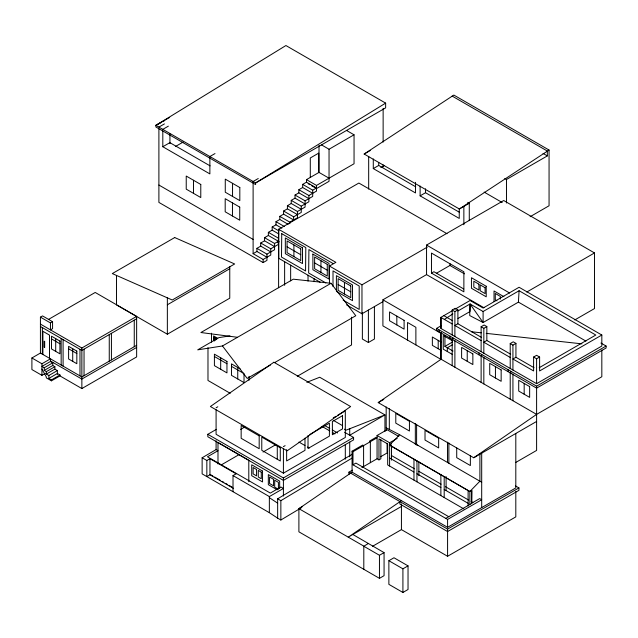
<?xml version="1.0" encoding="UTF-8"?>
<svg xmlns="http://www.w3.org/2000/svg" width="638" height="638" viewBox="0 0 638 638"><rect width="100%" height="100%" fill="white"/><g stroke="black" fill="none" stroke-linecap="round" stroke-linejoin="round"><path stroke-width="0.96" d="M416.598 444.566L416.614 424.286M519.085 290.737L483.102 311.511L470.062 303.983L469.72 315.563L483.102 322.517L518.415 302.125L519.085 290.737L595.812 335.03L539.182 367.727M391.493 443.952L389.587 445.053L399.667 434.765L481.69 482.24M469.855 504.491L469.855 491.515L479.896 481.204L479.896 454.065M444.375 319.431L452.86 313.912M536.606 421.455L473.739 457.757L378.222 402.61L441.097 359.242L441.097 332.494M473.739 457.757L536.606 414.389L601.825 376.739L601.825 349.991M363.596 466.553L363.596 445.587L362.687 445.061L352.064 451.194L352.064 472.16L298.895 508.653L298.895 531.821L379.458 578.339L384.068 575.675L384.068 552.62L352.87 534.492M401.43 500.663L348.252 537.156L401.43 506.452M469.281 220.636L469.281 203.259L459.344 208.993L364.154 154.037L453.849 95.07L549.063 150.042L549.063 205.763L530.138 216.697M459.344 208.993L549.063 150.042M161.103 122.488L155.887 125.359L285.912 45.537L385.639 103.117L385.639 107.87L255.615 182.939L155.887 125.359L155.887 126.986L255.615 184.557L255.615 182.939L385.639 103.117M301.208 507.848L280.856 520.018L277.65 518.16L277.65 498.812L352.272 454.184M280.856 520.018L280.856 500.67L352.096 458.068M216.091 440.699L216.091 449.599L202.134 457.765L202.134 473.875L269.356 512.681L277.65 518.16M155.887 125.359L169.668 117.408M158.894 127.098L164.437 123.9M162.81 129.355L168.352 126.157M162.81 130.981L162.81 146.732L169.875 142.657L210.093 165.872M175.386 146.541L183.05 142.122M215.006 153.567L209.87 156.525L209.87 173.903L162.81 146.732M258.238 178.528L253.111 181.487L253.111 253.669L263.143 259.459L270.767 255.056L270.767 248.796L260.735 243.006L260.735 246.132L270.767 251.93M321.52 144.89L329.041 149.236L354.05 134.793L354.05 163.759L316.512 185.427L306.479 179.637L306.479 182.189L316.512 187.979L312.7 190.18L302.667 184.39L302.667 187.516L312.7 193.306M40.425 317.134L42.539 315.914L52.571 321.712L52.571 328.658L50.458 329.878L50.458 322.924L40.425 317.134L40.425 353.045L81.863 376.97L136.644 345.341M48.48 319.431L95.206 292.459L136.644 316.384L136.644 356.929L81.863 388.558L59.956 375.91L51.431 380.83L46.247 377.84L46.351 376.962L41.933 369.083M50.458 322.924L52.571 321.712M306.479 179.637L319.008 172.404L329.041 178.193M302.667 184.39L306.479 182.189M308.888 198.633L298.855 192.843L298.855 189.717L302.667 187.516M364.154 154.037L370.223 150.536M305.076 203.969L295.043 198.171L295.043 195.045L298.855 192.843M301.264 209.296L291.231 203.498L291.231 200.372L295.043 198.171M316.512 188.561L329.041 181.328L329.041 149.236M297.452 214.623L287.419 208.833L287.419 205.699L291.231 203.498M298.855 189.717L308.888 195.507L316.512 191.105L316.512 185.427M283.607 211.034L293.639 216.824L293.639 219.951L283.607 214.161L283.607 211.034L287.419 208.833M45.346 373.382L41.933 375.351L31.9 369.554L31.9 357.974L40.425 353.045M295.043 195.045L305.076 200.834L312.7 196.432L312.7 190.18M288.153 224.313L279.795 219.488L279.795 216.362L283.607 214.161M291.231 200.372L301.264 206.17L308.888 201.767L308.888 195.507M281.837 228.197L275.983 224.815L275.983 221.689L279.795 219.488M287.419 205.699L297.452 211.497L305.076 207.095L305.076 200.834M373.286 158.926L373.286 168.576L378.709 165.449L415.745 186.838M278.862 234.01L272.171 230.151L272.171 227.016L275.983 224.815M293.639 216.824L301.264 212.422L301.264 206.17M274.579 246.595L264.547 240.805L264.547 237.679L274.579 243.469L278.391 241.268L268.359 235.478L268.359 232.352L272.171 230.151M380.846 167.571L384.228 165.625M31.9 357.974L41.933 363.764L50.458 358.843L50.458 361.499L41.933 366.419L44.237 367.751L52.771 362.831L52.771 365.494L44.237 370.415L44.237 367.751M279.795 216.362L289.827 222.152L297.452 217.749L297.452 211.497M264.547 237.679L268.359 235.478M260.735 243.006L264.547 240.805M40.425 324.088L81.863 348.005L136.644 316.384M266.955 257.258L256.923 251.468L256.923 248.334L260.735 246.132M136.644 318.777L81.863 350.406L40.425 326.481M46.351 371.635L54.876 366.706L54.876 369.139L46.351 374.067L46.351 371.635L44.237 370.415M253.111 253.669L256.923 251.468M167.355 304.789L229.76 268.765M277.53 242.695L279.245 241.706M46.351 374.067L48.855 375.511L57.38 370.59L57.38 374.418M270.767 248.796L278.391 244.394L278.391 238.141L268.359 232.352M48.855 375.511L48.855 378.406L57.38 373.485L59.956 374.969L59.956 375.91M256.923 248.334L266.955 254.131L274.579 249.729L274.579 243.469M48.855 378.406L51.431 379.897L59.956 374.969M158.894 128.716L158.894 202.406L263.143 262.585L266.955 260.384L266.955 254.131M136.644 347.439L81.863 379.068L50.458 361.028M116.483 275.425L116.483 304.852L167.355 334.216L229.76 298.185L229.76 266.78M420.115 186.033L420.115 195.842L425.53 192.716L459.559 212.366M329.463 283.431L329.463 266.054L335.883 262.346L278.607 229.281L278.694 258.294L278.694 229.329M504.762 178.504L506.476 179.493L547.34 155.903L547.34 151.039L452.135 96.067M229.967 335.883L218.898 337.622L197.724 349.847L222.479 345.963L331.034 283.288L355.781 315.746L274.795 362.504M483.939 307.739L426.551 274.611L426.551 245.064L503.701 200.523L594.504 252.943L594.504 308.553L574.782 319.933M329.463 266.054L361.969 284.819L427.277 247.121M440.842 359.322L382.904 325.874L382.904 299.804L426.551 274.611M270.488 364.992L247.225 378.422L222.479 345.963M431.471 273.12L463.874 291.829L463.874 271.788L431.471 253.071L431.471 273.12L433.88 271.724L463.722 288.958M346.57 304.892L361.969 313.784L382.959 301.67M436.416 273.271L449.934 265.472L464.424 273.838M216.091 407.778L217.805 406.781M297.268 376.292L351.546 344.951L351.546 317.15M344.616 432.285L353.588 437.437L353.588 439.869L283.408 480.382L207.813 436.735L207.813 434.303L216.37 429.366M362.368 312.5L362.368 339.041L368.389 342.518L374.41 339.041L374.41 306.599M240.622 429.406L244.809 426.989M452.183 334.942L452.183 310.036L455.189 308.298L457.893 309.861L457.893 323.769L481.594 337.446M454.83 309.302L470.062 300.514L483.102 308.042L519.085 287.267L601.825 335.03L601.825 346.035L536.606 383.685L440.834 328.395L440.834 317.381L452.294 310.762M452.183 310.036L454.886 311.599L457.893 309.861M458.02 310.929L470.062 303.983L483.102 322.517L483.102 311.511M202.134 457.765L206.84 460.484L210.349 458.459M600.932 343.053L606.1 346.035L606.1 348.005L536.606 388.127L436.551 330.356L436.551 328.395L440.85 325.914M458.02 318.466L470.062 311.519M457.893 323.769L454.886 325.5L481.124 340.644M221.346 464.863L238.939 454.703M526.781 292.044L594.504 252.943M444.941 335.843L444.941 346.378L452.494 342.016M263.039 452.031L275.608 444.774M481.124 351.65L481.124 326.744L484.13 325.013L486.842 326.576L486.842 340.477L510.671 354.234M452.342 344.839L447.31 347.742L447.31 351.45M481.124 326.744L483.827 328.307L486.842 326.576M233.014 491.699L233.014 475.597L236.523 473.571M283.408 446.64L285.13 445.651M333.275 417.85L335.859 416.367M337.574 415.37L345.31 410.904L345.31 437.437L283.408 473.173L216.091 434.303L216.091 409.74M309.733 434.51L329.399 423.161L329.399 436.137L308.026 448.474L308.026 435.499M378.222 402.61L383.789 399.396M486.842 340.477L483.827 342.215L510.217 357.447M510.217 368.453L510.217 343.547L513.223 341.809L515.935 343.372L515.935 357.272L534.022 367.719M510.217 343.547L512.928 345.11L515.935 343.372M207.813 434.303L283.408 477.95L353.588 437.437M233.014 475.597L269.356 496.579L283.408 488.469L280.872 487.001L270.329 493.086L207.454 456.784L217.989 450.699L216.091 449.599M361.898 467.542L377.058 458.786L377.058 435.499L387.091 429.709L398.822 436.48M515.935 357.272L512.928 359.011L533.599 370.949L533.599 357.041L536.606 355.31L539.612 357.041L539.612 370.949L601.825 335.03M352.064 451.194L352.981 451.72L377.058 437.82L376.149 437.293L369.442 441.161L370.359 441.687L370.359 462.654M389.587 466.019L389.635 442.756L397.219 438.378M352.981 451.72L352.981 464.807L355.932 463.108L448.729 516.684M533.599 357.041L536.606 358.779L539.612 357.041M348.938 474.592L348.938 472.16L352.375 470.174M380.591 456.744L387.091 452.996L387.091 443.466M377.058 458.786L378.964 459.886L380.87 458.786L380.87 439.726M302.324 506.676L298.895 508.653L363.804 546.128L363.804 569.303M436.551 328.395L536.606 386.157L606.1 346.035M368.421 543.464L363.804 546.248L379.458 555.283L384.068 552.62M515.807 462.43L536.606 450.42L536.606 386.157M372.464 546.343L401.43 529.62L447.581 556.272L515.807 516.884L515.807 491.332M389.587 445.165L469.855 491.515L471.761 490.415L471.761 503.39L445.779 518.391M471.761 490.415L471.562 503.27L479.688 498.581L481.69 499.737L447.581 519.428L352.981 464.807M388.869 560.714L393.981 557.764L408.033 565.874L408.033 589.504L402.913 592.463L388.869 584.352L388.869 560.714L402.913 568.825L408.033 565.874M352.064 472.16L447.581 527.307L515.807 487.918L515.807 433.465M348.938 472.16L447.581 529.109L518.933 487.918L518.933 490.351L447.581 531.542L399.866 503.996L399.866 501.564M278.607 229.281L358.859 183.05L447.047 233.731M162.842 121.523L164.58 120.566M306.798 382.329L319.726 377.249L384.945 414.899L384.945 431.567M331.034 283.288L293.297 279.181L200.898 332.526L237.488 337.295M471.41 331.744L481.275 332.821M486.212 333.363L581.896 343.85M417.858 445.3L415.33 444.447L415.33 423.544M386.181 427.811L399.667 434.765M543.058 153.423L547.34 155.903M484.17 192.11L502.186 202.509M346.53 130.447L354.05 134.793M467.742 202.374L469.281 203.259M373.286 168.576L415.498 192.947L415.498 182.332M420.115 195.842L459.248 218.435L459.248 208.626M426.551 245.064L509.642 293.033M518.415 302.125L585.915 341.099M503.876 296.662L494.027 290.976L494.027 301.519M308.154 183.728L309.829 184.693M311.496 185.658L315.682 188.074M496.97 300.841L495.295 299.876L495.295 293.48L500.312 296.375L500.312 299.118M443.841 315.651L452.685 320.755M275.983 221.689L284.341 226.514M440.834 317.381L452.183 323.937M272.171 227.016L278.862 230.884M332.972 263.478L308.904 249.586L308.656 273L325.851 282.929M312.891 254.107L329.001 263.406L329.001 279.053L312.891 269.746L312.891 254.044M382.904 299.804L441.153 333.435M452.183 340.652L443.25 335.5L443.25 349.169L452.183 354.329M287.068 246.81L300.745 254.706M314.622 262.896L327.262 270.201M441.544 342.319L432.357 337.016L432.357 345.357L441.544 350.661M338.132 284.508L350.772 291.805M444.941 346.378L452.996 351.028M158.894 185.028L253.111 239.417M336.401 291.359L352.511 300.657L352.511 284.955L336.401 275.656L336.401 290.378M320.093 282.195L278.607 258.238L278.607 287.73M343.148 300.139L359.194 309.406L359.194 286.007L333.012 270.887L333.012 286.486M536.606 414.389L440.834 359.09L440.834 332.342M515.504 485.933L518.933 487.918M217.718 338.315L213.602 335.939L213.602 340.668M216.944 338.874L214.336 337.366L214.336 341.035M214.336 338.084L216.29 339.209M214.336 338.834L215.644 339.591M214.336 339.384L215.644 340.134M377.058 435.499L389.635 442.756M333.251 420.282L342.582 425.674M391.381 455.468L414.525 468.834M418.815 471.307L441.105 484.178M445.396 486.658L468.547 500.025M471.115 501.508L472.83 502.497M240.095 368.852L231.474 363.867L231.474 375.343L244.019 382.577L244.019 373.589L231.474 366.348M344.448 429.159L346.163 430.148L384.945 414.899L349.728 435.236L349.728 428.744M214.408 356.498L226.953 363.74M389.587 457.972L413.966 472.04M416.957 473.771L440.874 487.576M444.192 489.49L468.117 503.31M324.598 425.474L329.774 428.465M332.366 429.956L337.542 432.947M322.007 426.415L329.774 430.897M332.366 432.389L334.958 433.888M463.85 508.893L387.681 464.919L387.681 443.952L378.964 438.92L378.964 459.886M230.206 393.295L207.98 380.463L207.98 347.694M298.943 442.062L304.956 445.531M307.532 447.015L309.247 448.012M51.495 338.898L59.924 343.77M68.601 348.779L76.831 353.532M277.674 488.86L274.707 487.145L274.707 480.207L278.415 482.352L278.415 489.29M277.235 489.801L268.327 484.657L268.327 474.576L279.667 481.124L279.667 488.453M50.458 361.499L52.771 362.831M52.771 365.494L54.876 366.706M54.876 369.139L57.38 370.59M236.124 473.803L209.95 458.69L209.95 474.792L233.596 488.445M277.65 498.812L280.856 500.67M212.885 476.02L210.349 474.56L206.84 476.586L206.84 460.484M214.575 477.001L220.485 480.414M222.176 481.387L223.858 482.36M225.549 483.333L227.24 484.314M228.93 485.287L232.304 487.233M389.635 445.077L469.855 491.515M269.356 497.68L277.65 503.159M536.606 358.779L536.606 383.685M524.173 383.438L524.173 394.212M512.928 345.11L512.928 370.016M512.928 373.964L512.928 400.72M510.791 371.252L510.791 373.222M510.217 372.297L510.217 399.157M508.079 369.689L508.079 371.659M506.476 179.493L506.476 203.02M495.439 366.643L495.439 377.999M483.827 328.307L483.827 353.221M483.827 357.168L483.827 383.916M481.69 354.449L481.69 356.419M481.69 453.163L481.69 507.609M481.124 355.494L481.124 382.353M478.986 352.886L478.986 354.856M470.358 455.811L470.358 465.541L456.72 457.669L456.72 447.94M470.062 304.182L470.062 310.602M468.117 490.51L468.117 505.99M467.231 350.653L467.231 361.307M463.858 206.385L463.858 224.736M454.886 311.599L454.886 336.505M454.886 340.461L454.886 367.209M452.749 337.741L452.749 339.711M452.183 338.786L452.183 365.646M450.037 336.178L450.037 338.148M449.934 263.55L449.934 265.472M448.873 442.924L448.873 463.252M447.517 442.142L447.517 462.462M447.581 519.428L447.581 527.307M447.581 529.109L447.581 556.272M446.098 476.586L446.098 490.486M444.192 476.69L444.192 497.544M441.097 317.541L441.097 328.546M440.874 474.776L440.874 495.63M438.96 329.782L438.96 331.744M438.202 340.389L438.202 348.731M425.53 188.792L425.53 192.716M418.863 461.856L418.863 475.757M416.957 460.971L416.957 481.826M415.88 344.911L415.88 327.302L407.554 322.493L407.554 340.102M413.966 459.24L413.966 480.095M402.913 568.825L402.913 592.463M401.43 503.932L401.43 529.62M396.828 316.129L396.828 324.933M391.493 445.858L391.493 460.157M389.316 408.711L389.316 429.43M386.181 406.956L386.181 430.578M383.135 108.404L383.135 142.091M383.135 164.875L383.135 166.861M379.458 555.283L379.458 578.339M378.709 162.554L378.709 165.449M368.676 156.382L368.676 189.079M368.389 310.076L368.389 342.518M361.969 284.819L361.969 313.784M349.728 442.094L349.728 456.8M345.31 444.694L345.31 459.177M344.456 282.307L344.456 294.006M320.946 260.695L320.946 272.402M319.008 145.376L319.008 172.404M318.721 172.571L318.721 153.104L310.291 157.977L310.291 177.436M314.048 278.702L314.048 281.653M308.026 275.225L308.026 281.127M304.988 438.186L304.988 450.348L286.637 460.939L286.637 449.718M293.911 244.912L293.911 256.612M290.649 265.121L290.649 280.848M289.827 222.152L289.827 223.715M284.628 261.716L284.628 285.306M283.408 448.61L283.408 473.173M283.408 477.95L283.408 480.382M283.408 480.55L283.408 496.045M277.283 445.747L277.283 459.376M269.356 496.579L269.356 512.681M263.143 259.459L263.143 262.585M249.011 376.348L249.011 380.32M248.796 481.666L248.796 460.253L217.989 442.469L217.989 463.962M237.751 367.488L237.751 378.956M232.543 183.329L232.543 196.416M232.463 202.908L232.463 215.995M220.684 357.798L220.684 369.386M211.489 333.219L211.489 342.151M193.505 180.259L193.505 193.354M169.931 133.932L169.931 143.59M167.355 297.842L167.355 334.216M134.259 320.156L134.259 346.721M111.427 333.331L111.427 359.904M109.257 334.591L109.257 361.156M84.041 349.146L84.041 375.71M81.863 348.005L81.863 388.558M79.973 349.313L79.973 375.878M72.716 348.715L72.716 361.339M63.098 339.568L63.098 366.14M61.16 338.451L61.16 365.016M55.705 338.634L55.705 351.379M51.431 379.897L51.431 380.83M49.517 358.293L49.517 335.125L42.898 331.297L42.898 354.473M42.355 327.589L42.355 354.162M41.933 363.764L41.933 375.351M281.741 233.66L281.494 257.074L305.562 270.975L305.809 247.56L281.741 233.66M273.877 362.248L210.388 406.51L287.14 450.819L350.629 406.558L273.877 362.248M174.708 237.551L112.304 273.582L172.252 300.004L234.656 263.972L174.708 237.551M342.51 415.689L332.382 421.535L332.382 434.741L342.51 428.895L342.51 415.689M486.228 286.271L471.45 277.745L471.45 288.288L486.228 296.814L486.228 286.271M478.931 284.173L473.811 281.214L473.811 287.124L478.931 290.083L478.931 284.173M485.079 287.706L480.159 284.875L480.199 290.776L485.111 293.616L485.079 287.706M239.816 187.532L225.27 179.126L225.27 192.221L239.816 200.619L239.816 187.532M200.779 184.462L186.232 176.056L186.232 189.151L200.779 197.549L200.779 184.462M239.736 207.111L225.19 198.705L225.19 211.8L239.736 220.198L239.736 207.111M302.484 247.855L285.338 237.958L285.338 253.661L302.484 263.558L302.484 247.855M300.745 248.86L287.068 240.965L287.068 252.664L300.745 260.559L300.745 248.86M327.262 264.347L314.622 257.05L314.622 268.75L327.262 276.047L327.262 264.347M501.157 369.944L489.721 363.341L489.721 374.697L501.157 381.301L501.157 369.944M529.644 386.596L518.71 380.28L518.71 391.054L529.644 397.37L529.644 386.596M472.854 353.899L461.617 347.407L461.617 358.07L472.854 364.553L472.854 353.899M350.772 285.952L338.132 278.654L338.132 290.354L350.772 297.659L350.772 285.952M404.101 320.332L389.555 311.926L389.555 320.731L404.101 329.136L404.101 320.332M409.429 421.279L395.791 413.408L395.791 423.138L409.429 431.009L409.429 421.279M438.657 438.186L425.02 430.315L425.02 440.045L438.657 447.924L438.657 438.186M226.953 361.419L214.408 354.178L214.408 365.654L226.953 372.895L226.953 361.419M280.281 447.772L261.779 437.086L261.779 450.292L280.281 460.979L280.281 447.772M259.18 435.858L241.156 425.45L241.156 438.314L259.18 448.713L259.18 435.858M59.924 341.067L51.495 336.202L51.495 348.946L59.924 353.811L59.924 341.067M76.831 351.091L68.601 346.338L68.601 358.971L76.831 363.716L76.831 351.091M44.668 341.474L44.166 341.178L44.166 347.208L44.668 347.495L44.668 341.474M262.537 471.059L251.707 464.799L251.707 475.693L262.537 481.945L262.537 471.059M261.285 472.152L258.278 470.413L258.278 477.017L261.285 478.755L261.285 472.152M256.548 469.496L253.134 467.526L253.134 473.906L256.548 475.876L256.548 469.496M273.566 479.337L269.555 477.017L269.555 483.508L273.566 485.821L273.566 479.337"/></g></svg>
